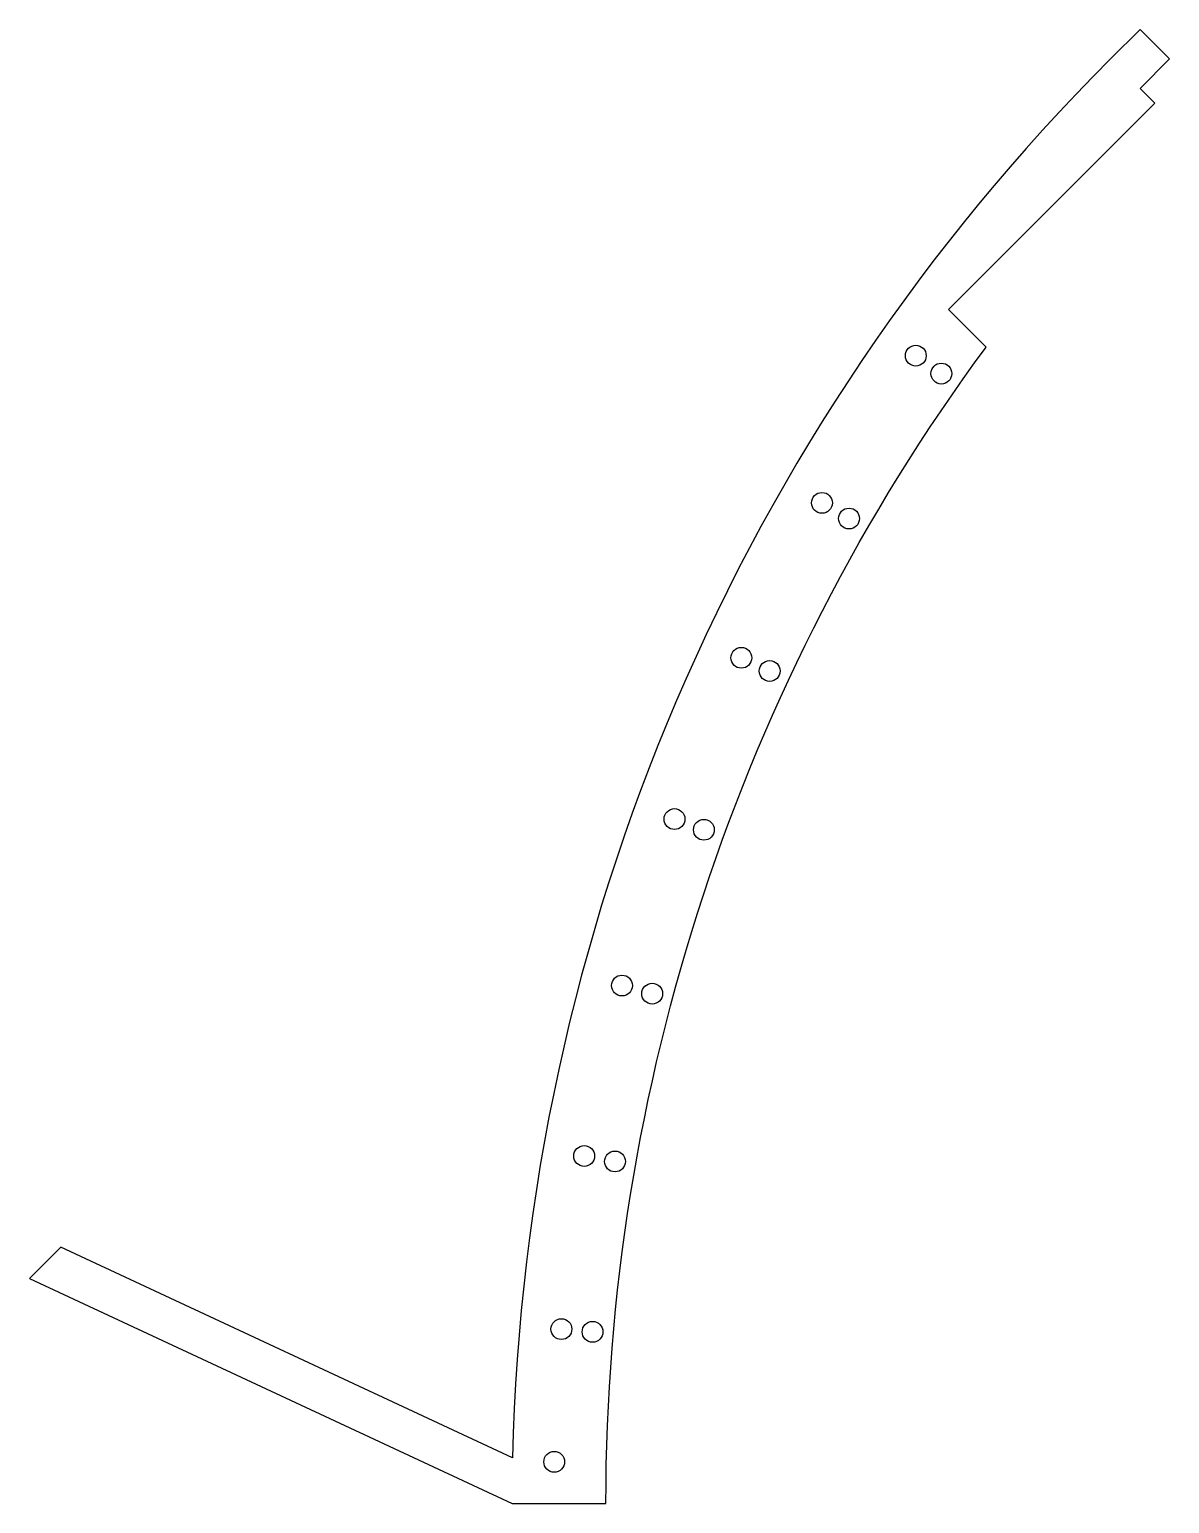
# Model space of a CAD drawing. Header units: inches. Extents: x -15.14 to -8.31, y 0 to 8.84.
import ezdxf

# ---------------------------------------------------------------- set-up
doc = ezdxf.new("R2010")
doc.units = ezdxf.units.IN
doc.header["$MEASUREMENT"] = 0

msp = doc.modelspace()

# ---------------------------------------------------------------- linework, layer by layer
msp.add_lwpolyline([(-8.6621, 8.6621, 0.193096), (-12.2469, 0.2744), (-14.9553, 1.5373), (-15.1434, 1.3492), (-12.25, 0), (-11.6875, 0, -0.160123), (-9.4086, 6.9337), (-9.6343, 7.1595), (-8.3969, 8.3969), (-8.4853, 8.4853), (-8.3085, 8.6621), (-8.4853, 8.8388)], format="xyb", close=True)
for centre in [(-9.8298, 6.8829), (-9.6762, 6.7754), (-10.3923, 6), (-10.2299, 5.9062), (-10.8757, 5.0714), (-10.7058, 4.9922), (-11.2763, 4.1042), (-11.1001, 4.0401), (-11.5911, 3.1058), (-11.41, 3.0573), (-11.8177, 2.0838), (-11.633, 2.0512), (-11.9543, 1.0459), (-11.7675, 1.0295), (-11.9974, 0.25)]:
    msp.add_circle(centre, 0.0625)

doc.saveas('drawing.dxf')
